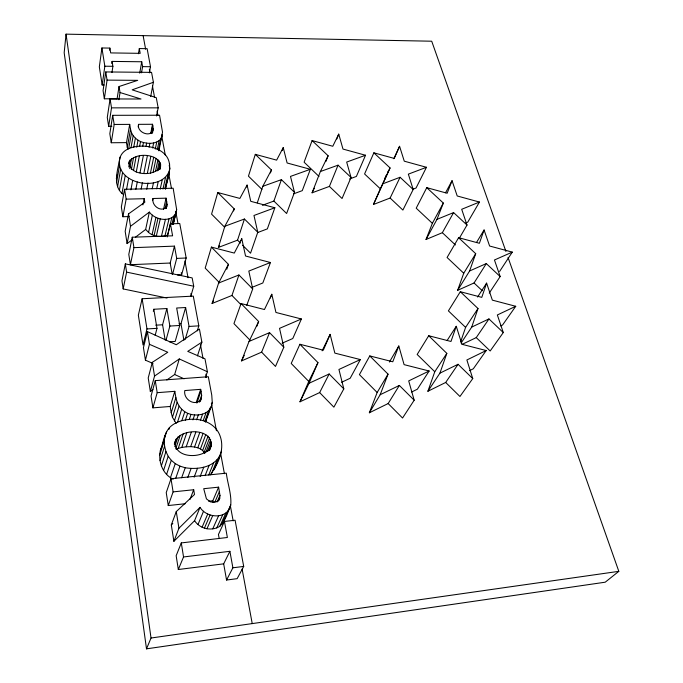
<?xml version="1.0" encoding="UTF-8"?>
<svg xmlns="http://www.w3.org/2000/svg" width="683" height="683" viewBox="0 0 683 683"><rect width="100%" height="100%" fill="white"/><g stroke="black" fill="none" stroke-linecap="round" stroke-linejoin="round"><path stroke-width="1.02" d="M205.574 421.855L211.713 405.309L212.251 402.338L211.756 395.107L208.324 376.726L155.263 380.627L151.054 395.986L152.915 407.862L170.178 406.47L174.814 391.325L157.192 392.674L152.915 407.862M158.934 150.823L162.52 132.135L159.549 115.222L112.712 115.316L109.826 133.697L111.252 142.756L126.492 142.61L129.702 124.383L114.181 124.451L111.252 142.756M219.747 498.18L219.952 495.337L218.62 487.158L203.722 488.704L206.428 498.872L210.492 501.903C213.847 502.517 218.722 502.176 219.747 498.18L218.492 501.057M229.795 508.084C224.229 519.609 206.129 517.483 200.034 507.358L194.587 520.694C199.863 528.907 211.576 531.536 219.781 526.337C225.595 520.711 227.746 512.293 230.76 505.01C231.665 494.261 227.627 483.752 226.312 473.174L170.998 478.723L166.234 492.605L168.266 505.548L185.247 503.73M505.924 251.446L431.716 41.211L66.055 34.15L64.176 52.77L146.504 648.85L605.206 582.198L618.824 571.338L508.05 257.482M201.297 398.607L201.647 395.261L200.691 389.336L184.794 390.556C183.001 399.82 196.311 407.461 201.297 398.607L200.256 401.604M210.125 474.924C218.261 464.278 225.1 449.166 219.986 435.694C215.504 423.323 201.34 417.97 189.046 419.464C181.9 420.122 174.583 422.333 169.469 427.609C163.937 433.927 163.348 442.789 160.377 450.345C157.944 461.307 162.605 474.344 173.209 479.21M166.353 208.435L167.079 204.311L166.089 198.172L153.009 198.497L152.565 200.546M149.355 72.902L150.499 66.721L147.135 48.681L139.323 48.561L140.194 53.342L110.68 52.915L109.886 48.092L101.912 47.972L99.334 66.883L102.177 84.991L104.157 85.008M159.694 455.185L164.219 440.706L164.91 435.797M102.177 84.991L104.84 66.217L101.912 47.972M150.661 96.61L153.402 82.284L151.558 72.372L105.754 71.937L103.073 90.668L104.345 98.787L116.793 98.822M173.328 224.229L176.658 209.681L173.166 188.235L124.579 189.293L121.343 206.975L122.88 216.733L129.13 216.554M109.587 50.192L109.886 48.092M104.345 98.787L107.069 80.124L105.754 71.937M111.773 63.493L112.08 61.41L141.722 61.769L142.61 66.635L141.501 72.825M111.961 72.552L112.891 66.302L112.08 61.41M107.069 80.124L137.684 80.346L119.038 86.536L120.037 92.538L141.005 99.009L110.083 98.941L107.282 117.459L108.665 126.304L111.867 126.287M153.24 128.78C152.42 138.384 136.549 133.023 138.504 124.34L152.54 124.28L153.24 128.78L152.454 133.27M108.665 126.304L111.517 107.863L110.083 98.941M117.075 98.915L119.038 86.536M165.679 187.535L165.969 185.742C168.897 175.36 173.499 161.88 163.929 153.393C159.301 149.227 153.223 147.135 147.11 146.444C136.566 145.146 120.66 147.69 119.405 160.693C117.459 186.075 165.721 192.504 169.982 168.069M118.885 99.744L120.037 92.538M211.09 446.264C213.258 428.053 181.789 427.78 175.309 440.894C172.893 459.275 204.746 459.582 211.09 446.264L209.621 450.063M123.657 194.783C111.397 185.87 118.185 169.008 120.106 157.073M138.427 53.761L139.323 48.561M116.537 182.72L119.627 164.782M117.587 186.758L120.712 168.872M139.716 73.149L141.722 61.769M119.405 190.344L122.564 172.5M127.781 149.133L127.286 147.374L130.513 129.189L129.702 124.383M128.635 148.877L131.529 132.741L130.513 129.189M121.984 193.46L125.202 175.651M130.982 147.767L133.176 135.686L131.529 132.741M128.763 163.425C132.707 150.644 164.893 153.197 159.967 169.478M128.754 166.917L130.026 159.95M129.702 168.581L131.529 158.618M133.723 147.212L135.388 138.162L133.176 135.686M126.492 189.831L128.617 178.34M138.239 126.995L138.615 124.98M206.829 417.211L205.574 421.94M131.341 169.478L133.561 157.525M122.88 216.733L126.159 199.146L124.579 189.293M136.72 147.246L138.034 140.22L135.388 138.162M133.484 170.622L136.113 156.68M130.905 189.848L132.681 180.466M139.58 146.572L140.527 141.56L138.034 140.22M136.258 172.048L139.315 156.125M116.323 178.664L117.015 175.07M126.159 199.146L144.207 198.71L144.813 202.27L128.524 213.89L125.168 231.315L127.106 243.592L132.161 239.733M142.679 146.538L143.456 142.534L140.527 141.56M135.857 189.234L137.283 181.951M139.998 172.808L143.31 155.903M146.042 146.119L146.632 143.123C152.89 144.104 161.589 142.09 162.434 134.645M127.106 243.592L130.513 226.304L128.524 213.89M150.73 133.339L152.54 124.28M151.165 133.62L152.77 125.57M190.753 296.473L193.724 286.228L192.162 277.913L125.331 263.877L121.95 280.79L123.179 288.926L167.045 298.053M143.934 172.919L147.315 156.031M149.09 147.289L149.893 143.293M141.142 189.029L142.388 182.796M156.544 115.956L158.174 107.854L156.27 97.66L132.161 89.84L153.402 82.284M177.512 274.925L181.652 274.737L186.177 258.003L179.757 223.546L170.426 223.836L172.603 235.823L132.263 237.223L128.797 254.392L130.419 264.697L170.187 263.032L174.472 246.128L133.936 247.647L130.419 264.697M123.179 288.926L126.603 272.116L125.331 263.877M147.332 173.397L150.781 156.527M152.633 147.963L153.649 142.978M142.935 204.891L144.207 198.71M146.725 189.217L148.015 182.993M155.289 149.073L156.74 142.09M150.405 173.175L153.692 157.321M157.261 149.671L159.148 140.689M153.129 172.201L156.04 158.336M158.55 149.808L160.864 138.837M158.721 150.149L159.139 148.143M160.829 140.143L161.888 135.14M155.459 171.518L157.986 159.651M152.189 188.79L153.513 182.566M157.21 170.912L159.327 161.026M135.524 237.155L145.641 229.437L149.372 212.08C155.186 220.413 172.201 223.162 176.325 212.063M158.482 170.417L160.181 162.52M159.617 169.119L160.684 164.185M156.68 188.781L158.26 181.533M171.792 217.8L167.625 235.003C161.478 237.658 153.752 236.779 148.561 232.442L152.352 215.128M160.77 165.815C156.27 177.435 127.738 176.077 129.121 161.436M160.189 189.208L162.255 179.885M152.07 234.739L155.937 217.459M162.947 189.037L165.508 177.64M169.196 165.995L169.64 164.022M154.076 235.567L157.995 218.312M164.868 188.354L167.924 174.882M165.397 189.328L169.41 171.689M156.305 236.139L160.266 218.901M142.132 298.744L138.35 315.187L143.037 345L146.973 328.941L142.132 298.744L193.289 296.123L198.838 325.859L197.293 330.828M163.493 209.442L166.089 198.172M165.03 208.631L166.695 201.468M166.123 208.392L167.079 204.311M161.41 236.48L165.465 219.269M164.919 236.045L169.034 218.842M167.25 236.95L170.426 223.836M171.885 224.348L173.858 216.255M172.91 224.408L175.403 214.274M173.175 223.896L176.658 209.681M197.455 355.877L201.878 342.149L199.427 329.044L176.291 344.744L147.4 331.596L143.447 347.621L145.419 360.172L152.983 363.45M153.316 311.286L153.82 309.254L166.865 308.545L169.879 326.056L166.046 340.066M145.419 360.172L149.44 344.309L147.4 331.596M155.169 335.362L156.979 328.344L153.82 309.254M172.603 274.173L176.701 258.396L174.472 246.128M149.44 344.309L167.779 352.266L152.326 362.34L148.22 377.955L150.345 391.513L152.949 389.686M165.158 340.032L162.588 324.784L166.865 308.545M150.345 391.513L154.537 376.085L152.326 362.34M185.187 339.391L189.054 326.44L185.622 307.529L176.666 308.016L179.757 325.467L175.181 341.449L169.375 341.816M257.611 232.57L267.352 228.882L274.856 207.752L250.763 201.323L247.084 185.076L239.878 198.42L217.766 192.529L211.576 214.138L224.698 227.294M183.932 340.305L180.978 323.708L185.622 307.529M251.259 287.663L262.818 282.993L270.459 262.511L245.539 256.014L241.782 238.734L234.286 253.077L211.414 247.109L205.182 268.095L219.559 282.788M166.84 379.97L174.652 374.506L179.296 358.942L207.401 371.757L205.429 377.494M242.602 245.231L250.541 253.197L257.773 232.263L244.429 219.012L237.547 240.168L218.381 247.434L224.844 226.252L234.226 208.878L217.766 192.529M233.595 210.91L234.226 208.878M176.248 423.349L172.44 417.313L171.211 412.72L175.881 397.66L174.814 391.325M162.409 445.06L166.661 431.425M172.44 417.313L177.145 402.321L175.881 397.66M168.855 429.564L169.469 427.609M293.502 193.87L302.262 190.651L310.355 169.299L287.116 162.989L283.249 147.579L276.624 160.138L255.305 154.349L248.45 176.163L261.913 189.345M160.053 460.573L164.603 446.178L164.219 440.706M246.461 187.031L247.084 185.076M223.708 521.325L224.664 518.295M174.353 421.044L179.108 406.12L177.145 402.321M246.759 305.31L252.701 288.943L238.922 274.984L231.955 295.457L212.089 303.483L218.62 283.018L228.404 264.321L211.414 247.109M161.367 465.883L165.952 451.574L164.603 446.178M226.807 269.247L228.404 264.321M177.52 422.128L181.695 409.237L179.108 406.12M163.536 470.519L168.18 456.287L165.952 451.574M181.84 420.66L184.777 411.764L181.695 409.237M241.125 240.723L241.782 238.734M174.361 443.779L174.993 441.858M174.387 444.607L176.291 438.819M174.763 446.58L177.964 436.915M166.567 474.472L171.288 460.308L168.18 456.287M257.286 202.868L262.81 186.305L271.433 169.973L255.305 154.349M175.71 448.816L180.244 435.276M185.332 420.258L187.646 413.352L184.777 411.764M270.442 172.919L271.433 169.973M176.325 449.346L178.203 448.449L183.112 433.936M461.093 343.045L471.731 327.072L478.006 308.52L460.325 291.718L448.398 310.876L465.601 327.379L460.641 341.85M500.673 325.911L502.568 324.997L515.733 306.291L492.349 300.136L486.603 283.112L481.78 297.361L460.325 291.718M189.319 419.336L190.992 414.41C198.77 416.186 209.391 414.086 211.713 405.309M170.443 477.733L175.258 463.629L171.288 460.308M196.226 402.415L200.691 389.336M282.241 150.542L283.249 147.579M196.875 403.081L200.998 391.035M178.203 448.449L181.755 447.442L186.732 432.928M192.922 419.857L194.621 414.94M199.223 402.261L201.647 395.261M181.755 447.442L186.203 446.81L191.274 432.296M427.891 391.265L439.929 373.14L446.827 353.367L428.711 335.737L417.168 354.46L434.772 371.748L427.891 391.265L445.683 382.463L458.054 364.287L472.747 378.587L459.949 396.49L445.683 382.463M469.528 370.664L473.319 368.786L486.202 350.541L461.939 344.292L456.27 326.295L450.976 341.466L428.711 335.737M175.753 478.185L179.962 466.147L175.258 463.629M196.61 419.814L198.335 414.905M273.892 201.058L281.413 179.655L294.475 192.307L286.621 213.506L273.892 201.058L262.374 205.284M457.636 290.343L469.605 270.972L475.71 253.683L458.6 237.693L447.083 257.5L463.74 273.226L457.636 290.343L474.053 282.967L486.305 263.587L500.169 276.547L489.259 293.084M499.597 271.484L512.284 252.112L489.617 246.025L484.076 229.983L479.381 243.276L458.6 237.693M168.266 505.548L173.106 491.888L170.998 478.723M282.096 343.199L292.785 338.529L301.391 318.978L275.941 312.464L271.808 294.245L264.441 309.527L241.073 303.551L233.945 323.614L250.32 340.493M186.203 446.81L190.659 446.639L195.825 432.134M200.478 420.062L202.586 414.163M214.155 469.759L221.454 451.275M181.652 477.759L185.247 467.761C197.575 469.759 213.241 467.624 219.875 455.681M203.21 420.591L206.053 412.728M190.659 446.639L194.527 446.998L199.778 432.51M204.789 421.496L208.733 410.662M207.197 416.212L210.449 407.29M211.534 404.319L212.251 402.338M194.527 446.998L197.788 447.792L203.107 433.329M349.568 178.955L356.389 176.436L365.533 155.254L342.977 149.065L338.742 134.124L332.783 146.264L312.097 140.578L304.114 162.204L318.995 176.436M187.782 477.443L191.103 468.461M194.587 520.694L173.892 541.312L171.313 524.937L176.265 511.601L194.501 494.492L193.699 489.745L173.106 491.888M204.832 453.469L202.638 450.507L200.426 448.936L205.805 434.499M202.638 450.507L208.059 436.104M194.109 477.229L197.515 468.256M204.166 452.206L209.63 437.829M205.899 452.189L210.663 439.758M369.349 412.78L380.166 394.731L388.038 374.147L369.776 355.928L359.42 374.625L377.161 392.486L369.349 412.78L388.157 403.542L399.359 385.434L414.18 400.212L402.552 418.022L388.157 403.542M411.636 392.016L417.364 389.208L429.146 370.997L404.097 364.645L398.804 345.991L392.776 361.768L369.776 355.928M261.623 352.146L275.488 366.43L283.812 347.212L269.546 332.638L261.623 352.146L241.56 360.906L249.03 341.44L258.652 321.505L241.073 303.551M207.615 451.489L211.286 441.944M256.748 326.44L258.652 321.505M189.934 499.486L193.699 489.745M173.892 541.312L178.937 528.258L200.034 507.358M208.861 450.78L211.44 444.121M209.433 450.217L210.168 448.321M200.145 476.529L203.756 467.223M270.323 298.07L271.808 294.245M329.411 186.408L342.055 198.505L351.028 177.46L338.051 165.166L329.411 186.408L312.08 192.811L320.387 171.535L328.122 155.767L312.097 140.578M426.021 239.485L436.983 219.354L443.335 203.056L426.764 187.671L416.212 208.187L432.356 223.324L426.021 239.485L442.353 232.698L453.597 212.584L467.01 225.049L459.104 238.623M465.832 222.94L467.77 222.137L479.449 202.048L457.209 195.978L452.052 180.696L447.16 193.238L426.764 187.671M325.834 161.598L328.122 155.767M336.813 139.016L338.742 134.124M205.071 475.667L209.126 465.43M160.377 450.345L162.102 446.033M223.674 563.842L226.551 580.038L237.146 578.663L243.703 566.429L235.089 520.233L224.468 521.445L227.379 537.487L181.294 542.925L176.154 555.723L178.323 569.511L223.674 563.842L229.889 551.309L183.539 556.961L178.323 569.511M208.742 475.009L213.617 462.878M211.551 473.618L217.228 459.591M198.002 524.493L203.543 511.225M146.504 648.85L151.028 638.024L66.055 34.15M213.13 502.492L212.823 500.759L218.62 487.158M202.074 527.276L207.709 514.068M214.846 502.184L219.414 491.547M204.396 528.232L210.082 515.042M319.644 392.58L333.876 407.162L343.814 388.866L329.155 373.985L319.644 392.58L299.974 401.809L308.767 381.438L317.962 362.613L299.905 344.266L291.214 363.458L308.767 381.438M299.974 401.809L309.058 383.265L317.962 362.613M341.602 382.275L350.183 378.254L360.342 359.574L334.841 353.111L330.137 334.371L323.315 350.2L299.905 344.266M217.032 502.073L219.952 495.337M206.949 528.804L212.695 515.639M413.087 189.157L416.058 188.004L426.465 167.292L404.268 161.179L399.572 146.282L394.236 158.422L373.866 152.821L364.577 173.969L380.354 188.832L373.464 204.482L390.121 198.036L400.076 177.273L413.181 189.498L402.893 210.074L390.121 198.036M386.143 175.693L384.503 179.407L386.279 175.591M373.464 204.482L390.053 167.924L373.866 152.821M212.772 528.838L218.637 515.682M216.742 527.95L222.701 514.803M219.781 526.337L225.8 513.164M222.052 524.083L230.76 505.01M224.468 521.445L218.449 534.482L219.149 538.426M393.809 158.729L399.572 146.282M387.603 172.731L388.49 170.818M380.354 188.832L390.053 167.924M241.56 360.906L244.266 355.28M322.128 350.823L330.137 334.371M312.08 192.811L314.334 188.201M226.551 580.038L232.886 567.795L229.889 551.309M212.089 303.483L213.531 300.708M218.381 247.434L219.354 245.615M445.547 192.777L452.052 180.696M432.356 223.324L443.335 203.056M166.831 206.394C162.076 213.147 151.344 206.112 153.009 198.497M389.421 362.024L398.804 345.991M377.161 392.486L388.038 374.147M476.461 242.559L484.076 229.983M463.74 273.226L475.71 253.683M447.075 340.561L456.27 326.295M477.588 297.028L486.603 283.112M434.772 371.748L446.827 353.367M465.601 327.379L478.006 308.52M476.247 337.607L488.96 318.935L503.286 332.553L490.181 350.977L476.247 337.607L462.143 344.36M171.313 524.937L172.808 523.537M130.513 226.304L149.372 212.08M154.537 376.085L179.296 358.942M201.878 342.149L187.748 351.378L204.985 358.823L207.401 371.757M439.929 373.14L458.054 364.287M486.202 350.541L466.882 359.975L472.747 378.587M380.166 394.731L399.359 385.434M429.146 370.997L408.707 380.909L414.18 400.212M471.731 327.072L488.96 318.935M515.733 306.291L497.352 314.965L503.286 332.553M309.058 383.265L329.155 373.985M360.342 359.574L338.939 369.46L343.814 388.866M469.605 270.972L486.305 263.587M512.284 252.112L494.449 259.992L500.169 276.547M249.03 341.44L269.546 332.638M301.391 318.978L279.535 328.352L283.812 347.212M436.983 219.354L453.597 212.584M479.449 202.048L461.699 209.288L467.01 225.049M218.62 283.018L238.922 274.984M270.459 262.511L248.817 271.074L252.701 288.943M383.12 183.684L400.076 177.273M426.465 167.292L408.349 174.139L413.181 189.498M224.844 226.252L244.429 219.012M274.856 207.752L253.965 215.478L257.773 232.263M320.387 171.535L338.051 165.166M365.533 155.254L346.665 162.059L351.028 177.46M262.81 186.305L281.413 179.655M310.355 169.299L290.488 176.41L294.475 192.307M151.028 638.024L618.824 571.338M232.886 567.795L243.703 566.429M208.656 501.211L212.823 500.759M155.698 325.185L162.588 324.784M179.023 323.819L180.978 323.708M169.879 326.056L179.757 325.467M146.973 328.941L156.979 328.344M189.054 326.44L198.838 325.859M176.701 258.396L186.177 258.003M111.517 107.863L158.174 107.854M104.84 66.217L112.891 66.302M142.61 66.635L150.499 66.721M143.456 142.534L146.632 143.123M126.603 272.116L193.724 286.228M179.962 466.147L185.247 467.761M187.646 413.352L190.992 414.41M197.788 447.792L200.426 448.936M174.652 374.506L184.137 378.834M442.353 232.698L455.416 244.958M474.053 282.967L482.292 290.745M237.547 240.168L240.433 243.063M231.955 295.457L240.886 304.592M145.641 229.437L148.561 232.442M143.114 35.636L145.641 49.261M149.338 69.179L149.918 72.321M152.446 85.947L154.589 97.473M157.116 111.098L157.893 115.29M161.589 135.2L165.286 155.118M168.59 172.936L171.51 188.653M175.787 211.713L177.93 223.239M184.931 260.974L188.047 277.742M190.958 293.459L191.547 296.601M200.495 344.813L203.022 358.438M205.942 374.164L206.522 377.306M211.38 403.508L216.443 430.76M220.524 452.761L224.417 473.729M230.444 506.214L233.168 520.89M242.115 569.101L252.232 623.596M181.268 272.671L181.652 274.737M170.187 263.032L172.167 274.148M126.492 142.61L127.286 147.374M170.178 406.47L171.211 412.72M112.712 115.316L114.181 124.451M132.263 237.223L133.936 247.647M155.263 380.627L157.192 392.674M176.265 511.601L178.937 528.258M181.294 542.925L183.539 556.961"/></g></svg>
